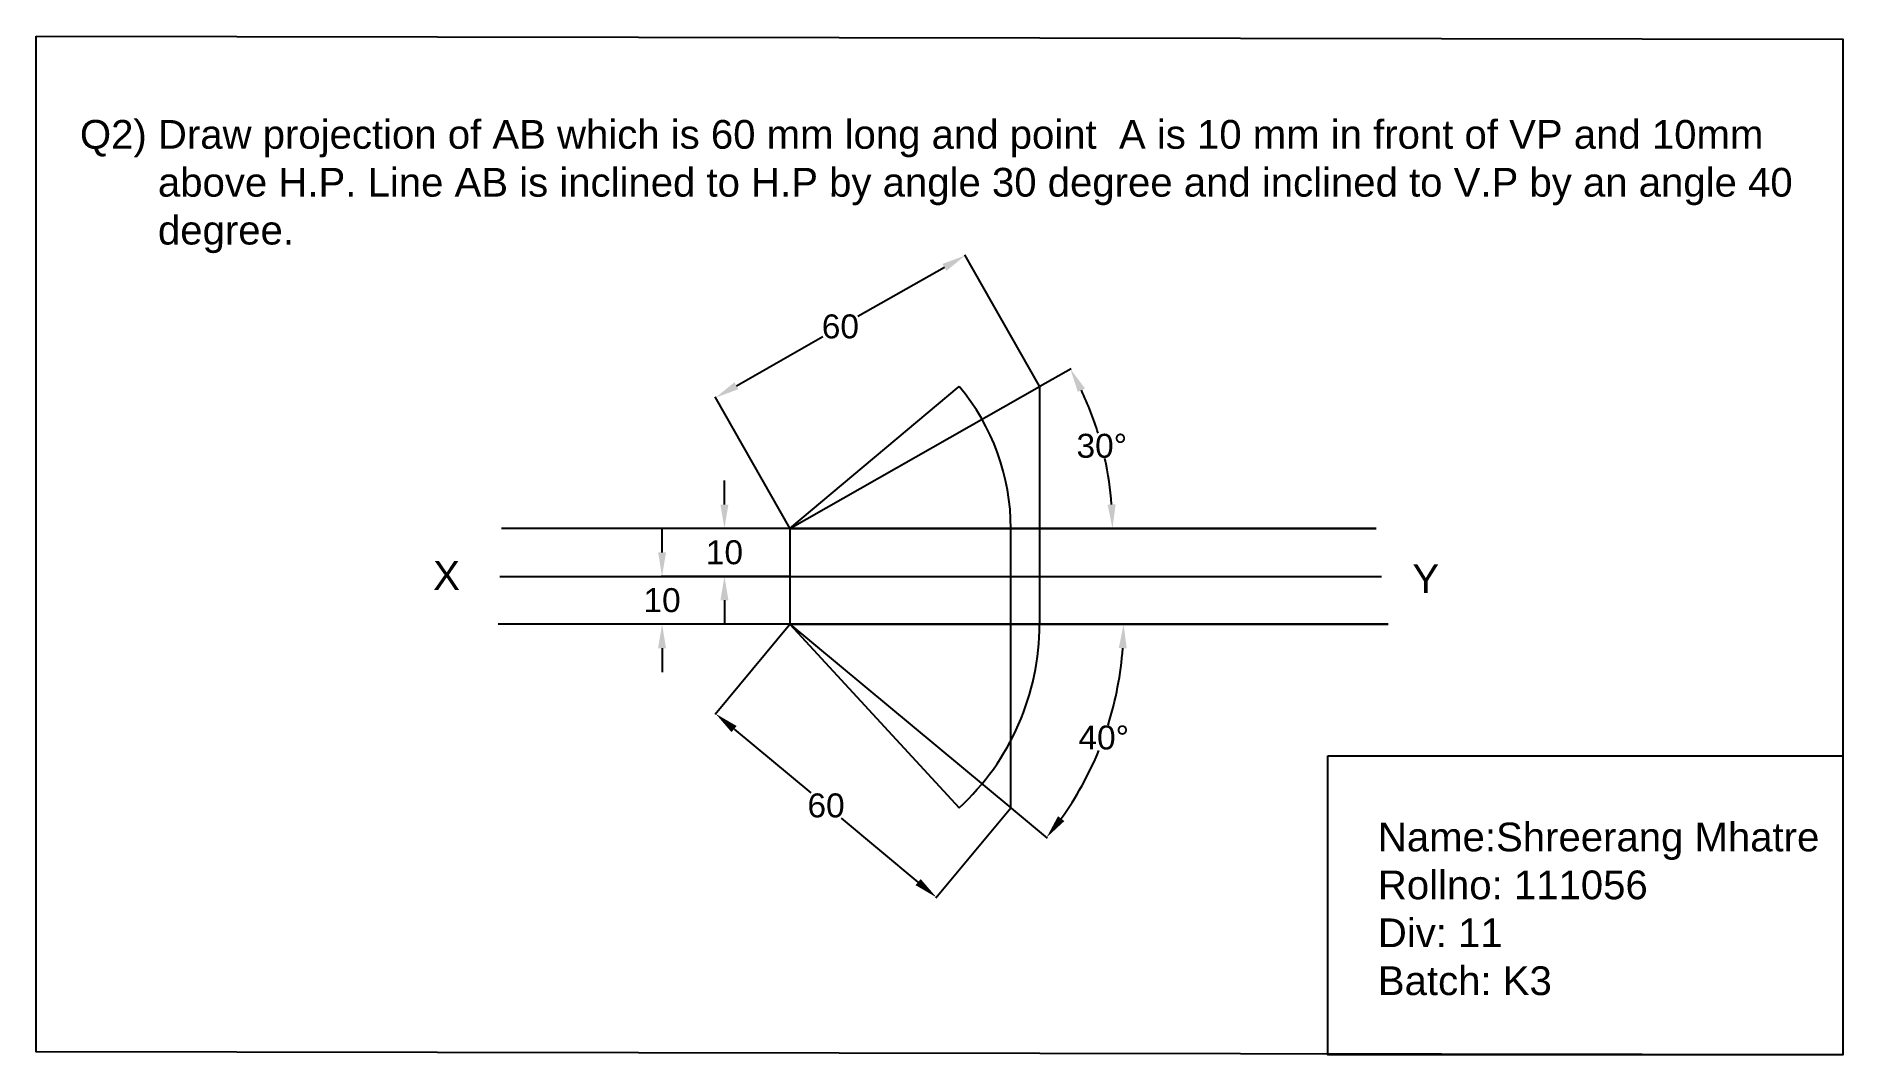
# Model space of a CAD drawing. Header units: inches. Extents: x -46 to 331, y 25 to 238.
import ezdxf

# ---------------------------------------------------------------- set-up
doc = ezdxf.new("R2010")
doc.units = ezdxf.units.IN
doc.header["$MEASUREMENT"] = 0
doc.styles.get("Standard").update_dxf_attribs({"font": 'arial.ttf'})
doc.dimstyles.get("Standard").update_dxf_attribs({"dimtxt": 5, "dimasz": 5, "dimexe": 0.18, "dimexo": 0.0625, "dimgap": 0.09, "dimtad": 0, "dimtih": 1, "dimtoh": 1, "dimdec": 0, "dimzin": 0, "dimdsep": 46, "dimtxsty": 'Standard', "dimcen": 0.09, "dimadec": 0, "dimazin": 0, "dimtfac": 1, "dimtdec": 0, "dimtofl": 0, "dimtmove": 0, "dimatfit": 3, "dimfxl": 1, "dimtolj": 1, "dimtzin": 0, "dimarcsym": 0})

# ---------------------------------------------------------------- blocks, each defined once
blk = doc.blocks.new('*D1')
at = {"color": 0, "lineweight": -2, "transparency": 16777216}
for p, q in [((97.78, 140), (97.78, 145)), ((111.41, 135), (97.6, 135)), ((111.41, 125), (97.6, 125)), ((97.78, 120), (97.78, 115))]:
    blk.add_line(p, q, dxfattribs=at)
at = {"color": 0, "transparency": 16777216}
for points in [[(96.94, 140), (98.61, 140), (97.78, 135)], [(96.94, 120), (98.61, 120), (97.78, 125)]]:
    blk.add_solid(points, dxfattribs=at)
at = {"layer": 'Defpoints', "color": 0, "transparency": 16777216}
for p in [(111.47, 135), (97.78, 125), (111.47, 125)]:
    blk.add_point(p, dxfattribs=at)
at = {"color": 0, "transparency": 16777216, "insert": (97.78, 130), "char_height": 5, "attachment_point": 5}
blk.add_mtext('\\A1;10', dxfattribs=at)
blk = doc.blocks.new('*D2')
at = {"color": 0, "lineweight": -2, "transparency": 16777216}
for p, q in [((84.75, 130), (84.75, 135)), ((111.41, 125), (84.57, 125)), ((111.41, 115), (84.57, 115)), ((84.75, 110), (84.75, 105))]:
    blk.add_line(p, q, dxfattribs=at)
at = {"color": 0, "transparency": 16777216}
for points in [[(83.92, 130), (85.58, 130), (84.75, 125)], [(83.92, 110), (85.58, 110), (84.75, 115)]]:
    blk.add_solid(points, dxfattribs=at)
at = {"layer": 'Defpoints', "color": 0, "transparency": 16777216}
for p in [(111.47, 125), (84.75, 115), (111.47, 115)]:
    blk.add_point(p, dxfattribs=at)
at = {"color": 0, "transparency": 16777216, "insert": (84.75, 120), "char_height": 5, "attachment_point": 5}
blk.add_mtext('\\A1;10', dxfattribs=at)
blk = doc.blocks.new('*D3')
at = {"color": 0, "lineweight": -2, "transparency": 16777216}
for p, q in [((143.73, 189.52), (125.68, 179.25)), ((163.59, 164.72), (147.99, 192.15)), ((100.28, 164.79), (118.33, 175.06)), ((111.44, 135.05), (95.84, 162.48))]:
    blk.add_line(p, q, dxfattribs=at)
at = {"color": 0, "transparency": 16777216}
for points in [[(143.32, 190.24), (144.15, 188.79), (148.08, 191.99)], [(99.86, 165.52), (100.69, 164.07), (95.93, 162.32)]]:
    blk.add_solid(points, dxfattribs=at)
at = {"layer": 'Defpoints', "color": 0, "transparency": 16777216}
for p in [(148.08, 191.99), (163.62, 164.67), (111.47, 135)]:
    blk.add_point(p, dxfattribs=at)
at = {"color": 0, "transparency": 16777216, "insert": (122, 177.16), "char_height": 5, "attachment_point": 5}
blk.add_mtext('\\A1;60', dxfattribs=at)
blk = doc.blocks.new('*D4')
at = {"color": 0, "lineweight": -2, "transparency": 16777216}
for p, q in [((111.43, 114.95), (95.83, 96.17)), ((99.79, 93.12), (115.83, 79.78)), ((157.58, 76.6), (141.97, 57.83)), ((138.24, 61.16), (122.2, 74.49))]:
    blk.add_line(p, q, dxfattribs=at)
at = {"color": 0, "transparency": 16777216}
for points in [[(100.32, 93.76), (99.25, 92.47), (95.94, 96.31)], [(138.77, 61.8), (137.71, 60.52), (142.09, 57.96)]]:
    blk.add_solid(points, dxfattribs=at)
at = {"layer": 'Defpoints', "color": 0, "transparency": 16777216}
for p in [(111.47, 115), (157.62, 76.65), (142.09, 57.96)]:
    blk.add_point(p, dxfattribs=at)
at = {"color": 0, "transparency": 16777216, "insert": (119.01, 77.14), "char_height": 5, "attachment_point": 5}
blk.add_mtext('\\A1;60', dxfattribs=at)
blk = doc.blocks.new('*D5')
at = {"color": 0, "lineweight": -2, "transparency": 16777216}
blk.add_line((163.68, 164.7), (170.19, 168.41), dxfattribs=at)
for start, end in [(17.1571, 25.3827), (4.2527, 12.5033)]:
    blk.add_arc((111.47, 135), 67.38, start, end, dxfattribs=at)
at = {"color": 0, "transparency": 16777216}
for points in [[(171.61, 163.5), (173.09, 164.27), (170.04, 168.32)], [(179.5, 140.03), (177.83, 139.97), (178.85, 135)]]:
    blk.add_solid(points, dxfattribs=at)
at = {"layer": 'Defpoints', "color": 0, "transparency": 16777216}
for p in [(163.62, 164.67), (177.85, 146.56), (51.2, 135), (111.47, 135), (233.95, 135)]:
    blk.add_point(p, dxfattribs=at)
at = {"color": 0, "transparency": 16777216, "insert": (176.61, 152.23), "char_height": 5, "attachment_point": 5}
blk.add_mtext('\\A1;30°', dxfattribs=at)
blk = doc.blocks.new('*D6')
at = {"color": 0, "lineweight": -2, "transparency": 16777216}
blk.add_line((157.67, 76.61), (165.21, 70.34), dxfattribs=at)
for start, end in [(342.4307, 355.8887), (324.3844, 337.8087)]:
    blk.add_arc((111.47, 115), 69.7, start, end, dxfattribs=at)
at = {"color": 0, "transparency": 16777216}
for points in [[(180.16, 110.03), (181.82, 109.97), (181.17, 115)], [(168.79, 73.9), (167.47, 74.92), (165.07, 70.46)]]:
    blk.add_solid(points, dxfattribs=at)
at = {"layer": 'Defpoints', "color": 0, "transparency": 16777216}
for p in [(50.49, 115), (111.47, 115), (236.44, 115), (173.85, 83.92), (157.62, 76.65)]:
    blk.add_point(p, dxfattribs=at)
at = {"color": 0, "transparency": 16777216, "insert": (177.02, 91.32), "char_height": 5, "attachment_point": 5}
blk.add_mtext('\\A1;40°', dxfattribs=at)

msp = doc.modelspace()

# ---------------------------------------------------------------- linework, layer by layer
at = {"color": 242, "true_color": 0xcd2027}
for p, q in [((111.47, 135), (163.62, 164.67)), ((111.47, 115), (157.62, 76.65))]:
    msp.add_line(p, q, dxfattribs=at)
at = {"color": 4}
for p, q in [((111.47, 135), (146.82, 164.67)), ((111.47, 115), (146.82, 76.65))]:
    msp.add_line(p, q, dxfattribs=at)
at = {"color": 2}
for p, q in [((163.62, 164.67), (163.62, 115)), ((157.62, 76.65), (157.62, 135))]:
    msp.add_line(p, q, dxfattribs=at)
for p, q in [((233.95, 135), (51.2, 135)), ((111.47, 135), (111.47, 115)), ((111.47, 135), (233.95, 135)), ((50.85, 125), (235.02, 125)), ((236.44, 115), (50.49, 115)), ((111.47, 115), (236.44, 115))]:
    msp.add_line(p, q)
for points in [[(-46.02, 237.8), (331.44, 237.14), (331.44, 25.09), (-46.02, 25.75)], [(223.82, 87.52), (331.44, 87.52), (331.44, 25.09), (223.82, 25.09)]]:
    msp.add_lwpolyline(points, close=True)
for centre, radius, start, end in [((111.47, 135), 46.15, 0, 40.0108), ((111.47, 115), 52.15, 312.6661, 0)]:
    msp.add_arc(centre, radius, start, end, dxfattribs=at)

# ---------------------------------------------------------------- texts
at = {"char_height": 6, "attachment_point": 1}
for s, width, heights, insert in [('Q2) Draw projection of AB which is 60 mm long and point  A is 10 mm in front of VP and 10mm    \\P       above H.P. Line AB is inclined to H.P by angle 30 degree and inclined to V.P by an angle 40   \\P       degree.', 361.4157, [29.95], (-36.87, 220.29)), ('X', 15.6739, [0], (36.93, 128.18)), ('Y', 32.3241, [0], (241.5, 127.51)), ('{\\C4;Name:Shreerang Mhatre\\PRollno: 111056\\PDiv: 11\\PBatch: K3}', 187.9413, [0], (234.29, 73.58))]:
    msp.add_mtext_dynamic_manual_height_columns(s, width=width, gutter_width=1, heights=heights, dxfattribs=dict(at, insert=insert))

# ---------------------------------------------------------------- dimensions: what is measured, and where the dimension line sits
at = {"color": 3}
for p1, p2, distance, picture, middle in [((111.47, 135), (163.62, 164.67), 31.43, '*D3', (122, 177.16)), ((111.47, 135), (111.47, 125), -13.7, '*D1', (97.78, 130)), ((111.47, 125), (111.47, 115), -26.72, '*D2', (84.75, 120)), ((111.47, 115), (157.62, 76.65), -24.3, '*D4', (119.01, 77.14))]:
    dim = msp.add_aligned_dim(p1=p1, p2=p2, distance=distance, dimstyle='Standard', dxfattribs=at)
    dim.commit()
    dim.dimension.update_dxf_attribs({"geometry": picture, "text_midpoint": middle})
for base, line1, line2, picture, middle in [((177.85, 146.56), ((233.95, 135), (51.2, 135)), ((111.47, 135), (163.62, 164.67)), '*D5', (176.61, 152.23)), ((173.85, 83.92), ((236.44, 115), (50.49, 115)), ((111.47, 115), (157.62, 76.65)), '*D6', (177.02, 91.32))]:
    dim = msp.add_angular_dim_2l(base=base, line1=line1, line2=line2, dimstyle='Standard', dxfattribs=at)
    dim.commit()
    dim.dimension.update_dxf_attribs({"geometry": picture, "text_midpoint": middle})

doc.saveas('drawing.dxf')
